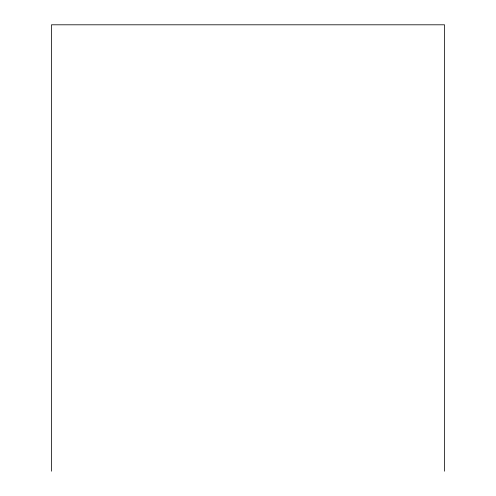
<?xml version="1.0" encoding="UTF-8"?>
<svg xmlns="http://www.w3.org/2000/svg" width="496" height="496" viewBox="0 0 496 496"><rect width="100%" height="100%" fill="white"/><g stroke="black" fill="none" stroke-linecap="round" stroke-linejoin="round"><path stroke-width="0.74" d="M444.534 471.2L444.534 24.8L51.466 24.8L51.466 471.2"/></g></svg>
